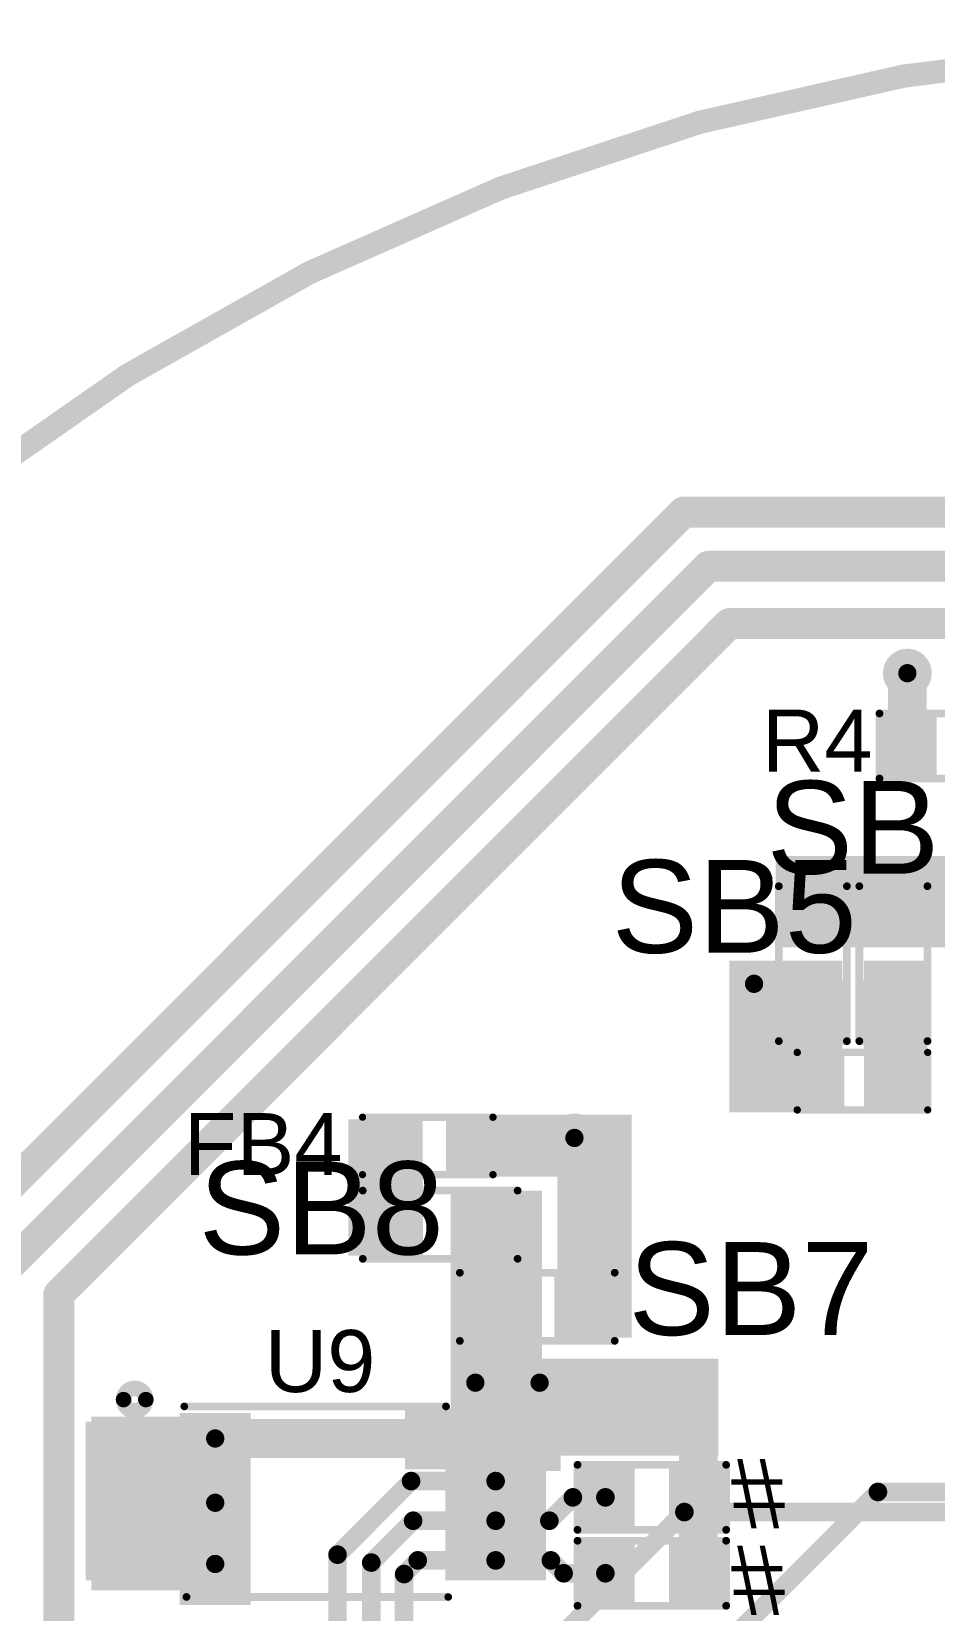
# Model space of a CAD drawing. Header units: millimetres. Extents: x -1.41 to 1.35, y -0.13 to 2.68.
# Drawn here: x -0.806 to -0.222, y 1.666 to 2.685 of the extents above; entities that cross this region are included whole.
import ezdxf

# ---------------------------------------------------------------- set-up
doc = ezdxf.new("R2010")
doc.units = ezdxf.units.MM
doc.header["$MEASUREMENT"] = 0
for name, color, linetype in [('BottomLayer', 5, 'Continuous'), ('BottomPaste', 16, 'Continuous'), ('BottomSolder', 6, 'Continuous'), ('Mechanical2', 216, 'Continuous'), ('TopLayer', 1, 'Continuous'), ('TopOverlay', 2, 'Continuous'), ('TopPaste', 8, 'Continuous'), ('TopSolder', 216, 'Continuous'), ('ViaHoleLayer', 16, 'Continuous')]:
    doc.layers.add(name, color=color, linetype=linetype)
doc.styles.add('Arial', font='', dxfattribs={"height": 0.2})
doc.styles.get('Arial').set_extended_font_data('Arial')

# ---------------------------------------------------------------- blocks, each defined once
blk = doc.blocks.new('S______B______18')
at = {"layer": 'TopLayer'}
for points in [[(-0.045, -0.0175), (-0.045, 0.0175), (-0.015, 0.0175), (-0.015, -0.0175)], [(0.015, -0.0175), (0.015, 0.0175), (0.045, 0.0175), (0.045, -0.0175)]]:
    blk.add_hatch(color=1, dxfattribs=at).paths.add_polyline_path(points)
at = {"layer": 'TopPaste'}
for points in [[(-0.045, -0.0175), (-0.045, 0.0175), (-0.015, 0.0175), (-0.015, -0.0175)], [(0.015, -0.0175), (0.015, 0.0175), (0.045, 0.0175), (0.045, -0.0175)]]:
    blk.add_hatch(color=8, dxfattribs=at).paths.add_polyline_path(points)
at = {"layer": 'TopSolder'}
for points in [[(-0.049, -0.0215), (-0.049, 0.0215), (-0.011, 0.0215), (-0.011, -0.0215)], [(0.011, -0.0215), (0.011, 0.0215), (0.049, 0.0215), (0.049, -0.0215)]]:
    blk.add_hatch(color=216, dxfattribs=at).paths.add_polyline_path(points)
at = {"layer": 'TopOverlay', "const_width": 0.005}
for points in [[(-0.05, -0.022), (-0.05, 0.022)], [(-0.05, 0.022), (0.05, 0.022)], [(0.05, -0.022), (0.05, 0.022)], [(-0.05, -0.022), (0.05, -0.022)]]:
    blk.add_lwpolyline(points, dxfattribs=at)
at = {"layer": 'TopOverlay', "const_width": 0.0025}
for points in [[(-0.05125, 0.022, 1), (-0.04875, 0.022, 1)], [(-0.05125, 0.022, 1), (-0.04875, 0.022, 1)], [(0.04875, 0.022, 1), (0.05125, 0.022, 1)], [(0.04875, 0.022, 1), (0.05125, 0.022, 1)], [(-0.05125, -0.022, 1), (-0.04875, -0.022, 1)], [(-0.05125, -0.022, 1), (-0.04875, -0.022, 1)], [(0.04875, -0.022, 1), (0.05125, -0.022, 1)], [(0.04875, -0.022, 1), (0.05125, -0.022, 1)]]:
    blk.add_lwpolyline(points, format="xyb", close=True, dxfattribs=at)
blk = doc.blocks.new('S______B______19')
at = {"layer": 'TopLayer'}
for points in [[(-0.045, -0.0175), (-0.045, 0.0175), (-0.015, 0.0175), (-0.015, -0.0175)], [(0.015, -0.0175), (0.015, 0.0175), (0.045, 0.0175), (0.045, -0.0175)]]:
    blk.add_hatch(color=1, dxfattribs=at).paths.add_polyline_path(points)
at = {"layer": 'TopPaste'}
for points in [[(-0.045, -0.0175), (-0.045, 0.0175), (-0.015, 0.0175), (-0.015, -0.0175)], [(0.015, -0.0175), (0.015, 0.0175), (0.045, 0.0175), (0.045, -0.0175)]]:
    blk.add_hatch(color=8, dxfattribs=at).paths.add_polyline_path(points)
at = {"layer": 'TopSolder'}
for points in [[(-0.049, -0.0215), (-0.049, 0.0215), (-0.011, 0.0215), (-0.011, -0.0215)], [(0.011, -0.0215), (0.011, 0.0215), (0.049, 0.0215), (0.049, -0.0215)]]:
    blk.add_hatch(color=216, dxfattribs=at).paths.add_polyline_path(points)
at = {"layer": 'TopOverlay', "const_width": 0.005}
for points in [[(-0.05, 0.022), (-0.05, -0.022)], [(0.05, 0.022), (-0.05, 0.022)], [(0.05, 0.022), (0.05, -0.022)], [(0.05, -0.022), (-0.05, -0.022)]]:
    blk.add_lwpolyline(points, dxfattribs=at)
at = {"layer": 'TopOverlay', "const_width": 0.0025}
for points in [[(-0.05125, 0.022, 1), (-0.04875, 0.022, 1)], [(-0.05125, 0.022, 1), (-0.04875, 0.022, 1)], [(0.04875, 0.022, 1), (0.05125, 0.022, 1)], [(0.04875, 0.022, 1), (0.05125, 0.022, 1)], [(-0.05125, -0.022, 1), (-0.04875, -0.022, 1)], [(-0.05125, -0.022, 1), (-0.04875, -0.022, 1)], [(0.04875, -0.022, 1), (0.05125, -0.022, 1)], [(0.04875, -0.022, 1), (0.05125, -0.022, 1)]]:
    blk.add_lwpolyline(points, format="xyb", close=True, dxfattribs=at)
blk = doc.blocks.new('S______B______20')
at = {"layer": 'TopLayer'}
for points in [[(-0.045, -0.0175), (-0.045, 0.0175), (-0.015, 0.0175), (-0.015, -0.0175)], [(0.015, -0.0175), (0.015, 0.0175), (0.045, 0.0175), (0.045, -0.0175)]]:
    blk.add_hatch(color=1, dxfattribs=at).paths.add_polyline_path(points)
at = {"layer": 'TopPaste'}
for points in [[(-0.045, -0.0175), (-0.045, 0.0175), (-0.015, 0.0175), (-0.015, -0.0175)], [(0.015, -0.0175), (0.015, 0.0175), (0.045, 0.0175), (0.045, -0.0175)]]:
    blk.add_hatch(color=8, dxfattribs=at).paths.add_polyline_path(points)
at = {"layer": 'TopSolder'}
for points in [[(-0.049, -0.0215), (-0.049, 0.0215), (-0.011, 0.0215), (-0.011, -0.0215)], [(0.011, -0.0215), (0.011, 0.0215), (0.049, 0.0215), (0.049, -0.0215)]]:
    blk.add_hatch(color=216, dxfattribs=at).paths.add_polyline_path(points)
at = {"layer": 'TopOverlay', "const_width": 0.005}
for points in [[(-0.05, 0.022), (-0.05, -0.022)], [(-0.05, 0.022), (0.05, 0.022)], [(0.05, 0.022), (0.05, -0.022)], [(-0.05, -0.022), (0.05, -0.022)]]:
    blk.add_lwpolyline(points, dxfattribs=at)
at = {"layer": 'TopOverlay', "const_width": 0.0025}
for points in [[(-0.05125, 0.022, 1), (-0.04875, 0.022, 1)], [(-0.05125, 0.022, 1), (-0.04875, 0.022, 1)], [(0.04875, 0.022, 1), (0.05125, 0.022, 1)], [(0.04875, 0.022, 1), (0.05125, 0.022, 1)], [(-0.05125, -0.022, 1), (-0.04875, -0.022, 1)], [(-0.05125, -0.022, 1), (-0.04875, -0.022, 1)], [(0.04875, -0.022, 1), (0.05125, -0.022, 1)], [(0.04875, -0.022, 1), (0.05125, -0.022, 1)]]:
    blk.add_lwpolyline(points, format="xyb", close=True, dxfattribs=at)
blk = doc.blocks.new('S______B______21')
at = {"layer": 'TopLayer'}
for points in [[(-0.045, -0.0175), (-0.045, 0.0175), (-0.015, 0.0175), (-0.015, -0.0175)], [(0.015, -0.0175), (0.015, 0.0175), (0.045, 0.0175), (0.045, -0.0175)]]:
    blk.add_hatch(color=1, dxfattribs=at).paths.add_polyline_path(points)
at = {"layer": 'TopPaste'}
for points in [[(-0.045, -0.0175), (-0.045, 0.0175), (-0.015, 0.0175), (-0.015, -0.0175)], [(0.015, -0.0175), (0.015, 0.0175), (0.045, 0.0175), (0.045, -0.0175)]]:
    blk.add_hatch(color=8, dxfattribs=at).paths.add_polyline_path(points)
at = {"layer": 'TopSolder'}
for points in [[(-0.049, -0.0215), (-0.049, 0.0215), (-0.011, 0.0215), (-0.011, -0.0215)], [(0.011, -0.0215), (0.011, 0.0215), (0.049, 0.0215), (0.049, -0.0215)]]:
    blk.add_hatch(color=216, dxfattribs=at).paths.add_polyline_path(points)
at = {"layer": 'TopOverlay', "const_width": 0.005}
for points in [[(-0.05, 0.022), (0.05, 0.022)], [(-0.05, 0.022), (-0.05, -0.022)], [(0.05, 0.022), (0.05, -0.022)], [(-0.05, -0.022), (0.05, -0.022)]]:
    blk.add_lwpolyline(points, dxfattribs=at)
at = {"layer": 'TopOverlay', "const_width": 0.0025}
for points in [[(-0.05125, 0.022, 1), (-0.04875, 0.022, 1)], [(-0.05125, 0.022, 1), (-0.04875, 0.022, 1)], [(0.04875, 0.022, 1), (0.05125, 0.022, 1)], [(0.04875, 0.022, 1), (0.05125, 0.022, 1)], [(-0.05125, -0.022, 1), (-0.04875, -0.022, 1)], [(-0.05125, -0.022, 1), (-0.04875, -0.022, 1)], [(0.04875, -0.022, 1), (0.05125, -0.022, 1)], [(0.04875, -0.022, 1), (0.05125, -0.022, 1)]]:
    blk.add_lwpolyline(points, format="xyb", close=True, dxfattribs=at)
blk = doc.blocks.new('MPZ1608S121ATDH5_60')
at = {"layer": 'TopLayer'}
for points in [[(-0.0394, 0.0157), (-0.0157, 0.0157), (-0.0157, -0.0157), (-0.0394, -0.0157)], [(0.0157, 0.0157), (0.0394, 0.0157), (0.0394, -0.0157), (0.0157, -0.0157)]]:
    blk.add_hatch(color=1, dxfattribs=at).paths.add_polyline_path(points)
at = {"layer": 'TopPaste'}
for points in [[(-0.0394, 0.0157), (-0.0157, 0.0157), (-0.0157, -0.0157), (-0.0394, -0.0157)], [(0.0157, 0.0157), (0.0394, 0.0157), (0.0394, -0.0157), (0.0157, -0.0157)]]:
    blk.add_hatch(color=8, dxfattribs=at).paths.add_polyline_path(points)
at = {"layer": 'TopSolder'}
for points in [[(-0.0434, 0.0197), (-0.0117, 0.0197), (-0.0117, -0.0197), (-0.0434, -0.0197)], [(0.0117, 0.0197), (0.0434, 0.0197), (0.0434, -0.0197), (0.0117, -0.0197)]]:
    blk.add_hatch(color=216, dxfattribs=at).paths.add_polyline_path(points)
at = {"layer": 'TopOverlay', "const_width": 0.00472}
for points in [[(0.0423, 0.0187), (-0.042, 0.0187)], [(-0.042, 0.0187), (-0.042, -0.0184)], [(0.0423, 0.0187), (0.0423, -0.0184)], [(0.0423, -0.0184), (-0.042, -0.0184)]]:
    blk.add_lwpolyline(points, dxfattribs=at)
at = {"layer": 'TopOverlay', "const_width": 0.00236}
for points in [[(-0.0432, 0.0187, 1), (-0.0408, 0.0187, 1)], [(-0.0432, 0.0187, 1), (-0.0408, 0.0187, 1)], [(0.0411, 0.0187, 1), (0.0434, 0.0187, 1)], [(0.0411, 0.0187, 1), (0.0434, 0.0187, 1)], [(-0.0432, -0.0184, 1), (-0.0408, -0.0184, 1)], [(-0.0432, -0.0184, 1), (-0.0408, -0.0184, 1)], [(0.0411, -0.0184, 1), (0.0434, -0.0184, 1)], [(0.0411, -0.0184, 1), (0.0434, -0.0184, 1)]]:
    blk.add_lwpolyline(points, format="xyb", close=True, dxfattribs=at)
blk = doc.blocks.new('MPZ1608S121ATDH5_61')
at = {"layer": 'TopLayer'}
for points in [[(-0.0394, 0.0157), (-0.0157, 0.0157), (-0.0157, -0.0157), (-0.0394, -0.0157)], [(0.0157, 0.0157), (0.0394, 0.0157), (0.0394, -0.0157), (0.0157, -0.0157)]]:
    blk.add_hatch(color=1, dxfattribs=at).paths.add_polyline_path(points)
at = {"layer": 'TopPaste'}
for points in [[(-0.0394, 0.0157), (-0.0157, 0.0157), (-0.0157, -0.0157), (-0.0394, -0.0157)], [(0.0157, 0.0157), (0.0394, 0.0157), (0.0394, -0.0157), (0.0157, -0.0157)]]:
    blk.add_hatch(color=8, dxfattribs=at).paths.add_polyline_path(points)
at = {"layer": 'TopSolder'}
for points in [[(-0.0434, 0.0197), (-0.0117, 0.0197), (-0.0117, -0.0197), (-0.0434, -0.0197)], [(0.0117, 0.0197), (0.0434, 0.0197), (0.0434, -0.0197), (0.0117, -0.0197)]]:
    blk.add_hatch(color=216, dxfattribs=at).paths.add_polyline_path(points)
at = {"layer": 'TopOverlay', "const_width": 0.00472}
for points in [[(-0.042, 0.0187), (0.0423, 0.0187)], [(-0.042, -0.0184), (-0.042, 0.0187)], [(0.0423, -0.0184), (0.0423, 0.0187)], [(-0.042, -0.0184), (0.0423, -0.0184)]]:
    blk.add_lwpolyline(points, dxfattribs=at)
at = {"layer": 'TopOverlay', "const_width": 0.00236}
for points in [[(-0.0432, 0.0187, 1), (-0.0408, 0.0187, 1)], [(-0.0432, 0.0187, 1), (-0.0408, 0.0187, 1)], [(0.0411, 0.0187, 1), (0.0434, 0.0187, 1)], [(0.0411, 0.0187, 1), (0.0434, 0.0187, 1)], [(-0.0432, -0.0184, 1), (-0.0408, -0.0184, 1)], [(-0.0432, -0.0184, 1), (-0.0408, -0.0184, 1)], [(0.0411, -0.0184, 1), (0.0434, -0.0184, 1)], [(0.0411, -0.0184, 1), (0.0434, -0.0184, 1)]]:
    blk.add_lwpolyline(points, format="xyb", close=True, dxfattribs=at)
blk = doc.blocks.new('8_TSSOP_79')
at = {"layer": 'TopLayer'}
for points in [[(-0.1447, 0.0472), (-0.0876, 0.0472), (-0.0876, 0.0295), (-0.1447, 0.0295)], [(0.0876, 0.0472), (0.1447, 0.0472), (0.1447, 0.0295), (0.0876, 0.0295)], [(-0.1447, 0.0217), (-0.0876, 0.0217), (-0.0876, 0.0039), (-0.1447, 0.0039)], [(0.0876, 0.0217), (0.1447, 0.0217), (0.1447, 0.0039), (0.0876, 0.0039)], [(-0.1447, -0.0039), (-0.0876, -0.0039), (-0.0876, -0.0217), (-0.1447, -0.0217)], [(0.0876, -0.0039), (0.1447, -0.0039), (0.1447, -0.0217), (0.0876, -0.0217)], [(-0.1447, -0.0295), (-0.0876, -0.0295), (-0.0876, -0.0472), (-0.1447, -0.0472)], [(0.0876, -0.0295), (0.1447, -0.0295), (0.1447, -0.0472), (0.0876, -0.0472)]]:
    blk.add_hatch(color=1, dxfattribs=at).paths.add_polyline_path(points)
at = {"layer": 'TopPaste'}
for points in [[(-0.1447, 0.0472), (-0.0876, 0.0472), (-0.0876, 0.0295), (-0.1447, 0.0295)], [(0.0876, 0.0472), (0.1447, 0.0472), (0.1447, 0.0295), (0.0876, 0.0295)], [(-0.1447, 0.0217), (-0.0876, 0.0217), (-0.0876, 0.0039), (-0.1447, 0.0039)], [(0.0876, 0.0217), (0.1447, 0.0217), (0.1447, 0.0039), (0.0876, 0.0039)], [(-0.1447, -0.0039), (-0.0876, -0.0039), (-0.0876, -0.0217), (-0.1447, -0.0217)], [(0.0876, -0.0039), (0.1447, -0.0039), (0.1447, -0.0217), (0.0876, -0.0217)], [(-0.1447, -0.0295), (-0.0876, -0.0295), (-0.0876, -0.0472), (-0.1447, -0.0472)], [(0.0876, -0.0295), (0.1447, -0.0295), (0.1447, -0.0472), (0.0876, -0.0472)]]:
    blk.add_hatch(color=8, dxfattribs=at).paths.add_polyline_path(points)
at = {"layer": 'TopSolder'}
for points in [[(-0.1487, 0.0512), (-0.0836, 0.0512), (-0.0836, 0.0255), (-0.1487, 0.0255)], [(0.0836, 0.0512), (0.1487, 0.0512), (0.1487, 0.0255), (0.0836, 0.0255)], [(-0.1487, 0.0257), (-0.0836, 0.0257), (-0.0836, -0.0001), (-0.1487, -0.0001)], [(0.0836, 0.0257), (0.1487, 0.0257), (0.1487, -0.0001), (0.0836, -0.0001)], [(-0.1487, 0.0001), (-0.0836, 0.0001), (-0.0836, -0.0257), (-0.1487, -0.0257)], [(0.0836, 0.0001), (0.1487, 0.0001), (0.1487, -0.0257), (0.0836, -0.0257)], [(-0.1487, -0.0255), (-0.0836, -0.0255), (-0.0836, -0.0512), (-0.1487, -0.0512)], [(0.0836, -0.0255), (0.1487, -0.0255), (0.1487, -0.0512), (0.0836, -0.0512)]]:
    blk.add_hatch(color=216, dxfattribs=at).paths.add_polyline_path(points)
at = {"layer": 'TopOverlay'}
for points, const_width in [([(-0.1098, 0.0654, 1), (-0.1242, 0.0654, 1)], 0.01), ([(-0.1267, 0.0654, 1), (-0.1217, 0.0654, 1)], 0.005), ([(-0.1123, 0.0654, 1), (-0.1073, 0.0654, 1)], 0.005), ([(-0.0862, 0.061, 1), (-0.0838, 0.061, 1)], 0.0025), ([(0.0828, 0.061, 1), (0.0853, 0.061, 1)], 0.0025), ([(-0.0848, -0.062, 1), (-0.0823, -0.062, 1)], 0.0025), ([(0.0843, -0.062, 1), (0.0867, -0.062, 1)], 0.0025)]:
    blk.add_lwpolyline(points, format="xyb", close=True, dxfattribs=dict(at, const_width=const_width))
at = {"layer": 'TopOverlay', "const_width": 0.005}
for points in [[(-0.085, 0.061), (0.084, 0.061)], [(-0.0835, -0.062), (0.0855, -0.062)]]:
    blk.add_lwpolyline(points, dxfattribs=at)
blk = doc.blocks.new('R__0603_81')
at = {"layer": 'TopLayer'}
for points in [[(-0.015, 0.0175), (-0.015, -0.0175), (-0.045, -0.0175), (-0.045, 0.0175)], [(0.045, 0.0175), (0.045, -0.0175), (0.015, -0.0175), (0.015, 0.0175)]]:
    blk.add_hatch(color=1, dxfattribs=at).paths.add_polyline_path(points)
at = {"layer": 'TopPaste'}
for points in [[(-0.015, 0.0175), (-0.015, -0.0175), (-0.045, -0.0175), (-0.045, 0.0175)], [(0.045, 0.0175), (0.045, -0.0175), (0.015, -0.0175), (0.015, 0.0175)]]:
    blk.add_hatch(color=8, dxfattribs=at).paths.add_polyline_path(points)
at = {"layer": 'TopSolder'}
for points in [[(-0.011, 0.0215), (-0.011, -0.0215), (-0.049, -0.0215), (-0.049, 0.0215)], [(0.049, 0.0215), (0.049, -0.0215), (0.011, -0.0215), (0.011, 0.0215)]]:
    blk.add_hatch(color=216, dxfattribs=at).paths.add_polyline_path(points)
at = {"layer": 'TopOverlay', "const_width": 0.005}
for points in [[(-0.048, 0.021), (0.048, 0.021)], [(-0.048, -0.021), (-0.048, 0.021)], [(0.048, -0.021), (0.048, 0.021)], [(-0.048, -0.021), (0.048, -0.021)]]:
    blk.add_lwpolyline(points, dxfattribs=at)
at = {"layer": 'TopOverlay', "const_width": 0.0025}
for points in [[(-0.04925, 0.021, 1), (-0.04675, 0.021, 1)], [(-0.04925, 0.021, 1), (-0.04675, 0.021, 1)], [(0.04675, 0.021, 1), (0.04925, 0.021, 1)], [(0.04675, 0.021, 1), (0.04925, 0.021, 1)], [(-0.04925, -0.021, 1), (-0.04675, -0.021, 1)], [(-0.04925, -0.021, 1), (-0.04675, -0.021, 1)], [(0.04675, -0.021, 1), (0.04925, -0.021, 1)], [(0.04675, -0.021, 1), (0.04925, -0.021, 1)]]:
    blk.add_lwpolyline(points, format="xyb", close=True, dxfattribs=at)
blk = doc.blocks.new('R__0603_83')
at = {"layer": 'TopLayer'}
for points in [[(-0.015, 0.0175), (-0.015, -0.0175), (-0.045, -0.0175), (-0.045, 0.0175)], [(0.045, 0.0175), (0.045, -0.0175), (0.015, -0.0175), (0.015, 0.0175)]]:
    blk.add_hatch(color=1, dxfattribs=at).paths.add_polyline_path(points)
at = {"layer": 'TopPaste'}
for points in [[(-0.015, 0.0175), (-0.015, -0.0175), (-0.045, -0.0175), (-0.045, 0.0175)], [(0.045, 0.0175), (0.045, -0.0175), (0.015, -0.0175), (0.015, 0.0175)]]:
    blk.add_hatch(color=8, dxfattribs=at).paths.add_polyline_path(points)
at = {"layer": 'TopSolder'}
for points in [[(-0.011, 0.0215), (-0.011, -0.0215), (-0.049, -0.0215), (-0.049, 0.0215)], [(0.049, 0.0215), (0.049, -0.0215), (0.011, -0.0215), (0.011, 0.0215)]]:
    blk.add_hatch(color=216, dxfattribs=at).paths.add_polyline_path(points)
at = {"layer": 'TopOverlay', "const_width": 0.005}
for points in [[(0.048, 0.021), (-0.048, 0.021)], [(-0.048, 0.021), (-0.048, -0.021)], [(0.048, 0.021), (0.048, -0.021)], [(0.048, -0.021), (-0.048, -0.021)]]:
    blk.add_lwpolyline(points, dxfattribs=at)
at = {"layer": 'TopOverlay', "const_width": 0.0025}
for points in [[(-0.04925, 0.021, 1), (-0.04675, 0.021, 1)], [(-0.04925, 0.021, 1), (-0.04675, 0.021, 1)], [(0.04675, 0.021, 1), (0.04925, 0.021, 1)], [(0.04675, 0.021, 1), (0.04925, 0.021, 1)], [(-0.04925, -0.021, 1), (-0.04675, -0.021, 1)], [(-0.04925, -0.021, 1), (-0.04675, -0.021, 1)], [(0.04675, -0.021, 1), (0.04925, -0.021, 1)], [(0.04675, -0.021, 1), (0.04925, -0.021, 1)]]:
    blk.add_lwpolyline(points, format="xyb", close=True, dxfattribs=at)
blk = doc.blocks.new('R__0603_85')
at = {"layer": 'TopLayer'}
for points in [[(-0.015, 0.0175), (-0.015, -0.0175), (-0.045, -0.0175), (-0.045, 0.0175)], [(0.045, 0.0175), (0.045, -0.0175), (0.015, -0.0175), (0.015, 0.0175)]]:
    blk.add_hatch(color=1, dxfattribs=at).paths.add_polyline_path(points)
at = {"layer": 'TopPaste'}
for points in [[(-0.015, 0.0175), (-0.015, -0.0175), (-0.045, -0.0175), (-0.045, 0.0175)], [(0.045, 0.0175), (0.045, -0.0175), (0.015, -0.0175), (0.015, 0.0175)]]:
    blk.add_hatch(color=8, dxfattribs=at).paths.add_polyline_path(points)
at = {"layer": 'TopSolder'}
for points in [[(-0.011, 0.0215), (-0.011, -0.0215), (-0.049, -0.0215), (-0.049, 0.0215)], [(0.049, 0.0215), (0.049, -0.0215), (0.011, -0.0215), (0.011, 0.0215)]]:
    blk.add_hatch(color=216, dxfattribs=at).paths.add_polyline_path(points)
at = {"layer": 'TopOverlay', "const_width": 0.005}
for points in [[(-0.048, 0.021), (0.048, 0.021)], [(-0.048, -0.021), (-0.048, 0.021)], [(0.048, -0.021), (0.048, 0.021)], [(-0.048, -0.021), (0.048, -0.021)]]:
    blk.add_lwpolyline(points, dxfattribs=at)
at = {"layer": 'TopOverlay', "const_width": 0.0025}
for points in [[(-0.04925, 0.021, 1), (-0.04675, 0.021, 1)], [(-0.04925, 0.021, 1), (-0.04675, 0.021, 1)], [(0.04675, 0.021, 1), (0.04925, 0.021, 1)], [(0.04675, 0.021, 1), (0.04925, 0.021, 1)], [(-0.04925, -0.021, 1), (-0.04675, -0.021, 1)], [(-0.04925, -0.021, 1), (-0.04675, -0.021, 1)], [(0.04675, -0.021, 1), (0.04925, -0.021, 1)], [(0.04675, -0.021, 1), (0.04925, -0.021, 1)]]:
    blk.add_lwpolyline(points, format="xyb", close=True, dxfattribs=at)
blk = doc.blocks.new('C__0603_B_89')
at = {"layer": 'BottomLayer'}
for points in [[(-0.045, -0.0175), (-0.045, 0.0175), (-0.015, 0.0175), (-0.015, -0.0175)], [(0.015, -0.0175), (0.015, 0.0175), (0.045, 0.0175), (0.045, -0.0175)]]:
    blk.add_hatch(color=5, dxfattribs=at).paths.add_polyline_path(points)
at = {"layer": 'BottomPaste'}
for points in [[(-0.045, -0.0175), (-0.045, 0.0175), (-0.015, 0.0175), (-0.015, -0.0175)], [(0.015, -0.0175), (0.015, 0.0175), (0.045, 0.0175), (0.045, -0.0175)]]:
    blk.add_hatch(color=16, dxfattribs=at).paths.add_polyline_path(points)
at = {"layer": 'BottomSolder'}
for points in [[(-0.0474, -0.0199), (-0.0474, 0.0199), (-0.0126, 0.0199), (-0.0126, -0.0199)], [(0.0126, -0.0199), (0.0126, 0.0199), (0.0474, 0.0199), (0.0474, -0.0199)]]:
    blk.add_hatch(color=6, dxfattribs=at).paths.add_polyline_path(points)

msp = doc.modelspace()

# ---------------------------------------------------------------- hatches: boundary and pattern name
at = {"layer": 'BottomLayer'}
h = msp.add_hatch(color=5, dxfattribs=at)
edge = h.paths.add_edge_path()
edge.add_arc((-0.24, 2.2705), 0.0118, 0, 360)
h = msp.add_hatch(color=5, dxfattribs=at)
edge = h.paths.add_edge_path()
edge.add_arc((-0.339, 2.07), 0.0118, 0, 360)
h = msp.add_hatch(color=5, dxfattribs=at)
edge = h.paths.add_edge_path()
edge.add_arc((-0.455, 1.9705), 0.0118, 0, 360)
h = msp.add_hatch(color=5, dxfattribs=at)
edge = h.paths.add_edge_path()
edge.add_arc((-0.519, 1.8125), 0.0118, 0, 360)
for points in [[(-0.504, 1.7555), (-0.464, 1.7555), (-0.464, 1.825), (-0.504, 1.825)], [(-0.71, 1.669), (-0.664, 1.669), (-0.664, 1.793), (-0.71, 1.793)]]:
    msp.add_hatch(color=5, dxfattribs=at).paths.add_polyline_path(points)
h = msp.add_hatch(color=5, dxfattribs=at)
edge = h.paths.add_edge_path()
edge.add_arc((-0.4775, 1.8125), 0.0118, 0, 360)
h = msp.add_hatch(color=5, dxfattribs=at)
edge = h.paths.add_edge_path()
edge.add_arc((-0.687, 1.7765), 0.0118, 0, 360)
h = msp.add_hatch(color=5, dxfattribs=at)
edge = h.paths.add_edge_path()
edge.add_arc((-0.687, 1.735), 0.0118, 0, 360)
h = msp.add_hatch(color=5, dxfattribs=at)
edge = h.paths.add_edge_path()
edge.add_arc((-0.687, 1.6955), 0.0118, 0, 360)
at = {"layer": 'BottomSolder'}
h = msp.add_hatch(color=6, dxfattribs=at)
edge = h.paths.add_edge_path()
edge.add_arc((-0.24, 2.2705), 0.0158, 0, 360)
h = msp.add_hatch(color=6, dxfattribs=at)
edge = h.paths.add_edge_path()
edge.add_arc((-0.455, 1.9705), 0.0158, 0, 360)
h = msp.add_hatch(color=6, dxfattribs=at)
edge = h.paths.add_edge_path()
edge.add_arc((-0.687, 1.7765), 0.0158, 0, 360)
h = msp.add_hatch(color=6, dxfattribs=at)
edge = h.paths.add_edge_path()
edge.add_arc((-0.687, 1.735), 0.0158, 0, 360)
h = msp.add_hatch(color=6, dxfattribs=at)
edge = h.paths.add_edge_path()
edge.add_arc((-0.687, 1.6955), 0.0158, 0, 360)
at = {"layer": 'TopLayer'}
h = msp.add_hatch(color=1, dxfattribs=at)
edge = h.paths.add_edge_path()
edge.add_arc((-0.24, 2.2705), 0.0118, 0, 360)
for points in [[(-0.325, 2.0935), (-0.078, 2.0935), (-0.078, 2.1525), (-0.325, 2.1525)], [(-0.355, 1.987), (-0.282, 1.987), (-0.282, 2.085), (-0.355, 2.085)], [(-0.268, 1.989), (-0.227, 1.989), (-0.227, 2.085), (-0.268, 2.085)], [(-0.601, 1.8945), (-0.553, 1.8945), (-0.553, 1.9825), (-0.601, 1.9825)], [(-0.536, 1.9455), (-0.418, 1.9455), (-0.418, 1.9855), (-0.536, 1.9855)], [(-0.466, 1.8415), (-0.418, 1.8415), (-0.418, 1.9855), (-0.466, 1.9855)], [(-0.535, 1.7655), (-0.476, 1.7655), (-0.476, 1.9365), (-0.535, 1.9365)], [(-0.487, 1.7655), (-0.362, 1.7655), (-0.362, 1.828), (-0.487, 1.828)], [(-0.767, 1.6785), (-0.665, 1.6785), (-0.665, 1.7905), (-0.767, 1.7905)]]:
    msp.add_hatch(color=1, dxfattribs=at).paths.add_polyline_path(points)
h = msp.add_hatch(color=1, dxfattribs=at)
edge = h.paths.add_edge_path()
edge.add_arc((-0.339, 2.07), 0.0118, 0, 360)
h = msp.add_hatch(color=1, dxfattribs=at)
edge = h.paths.add_edge_path()
edge.add_arc((-0.455, 1.9705), 0.0118, 0, 360)
h = msp.add_hatch(color=1, dxfattribs=at)
edge = h.paths.add_edge_path()
edge.add_arc((-0.519, 1.8125), 0.0118, 0, 360)
h = msp.add_hatch(color=1, dxfattribs=at)
edge = h.paths.add_edge_path()
edge.add_arc((-0.4775, 1.8125), 0.0118, 0, 360)
h = msp.add_hatch(color=1, dxfattribs=at)
edge = h.paths.add_edge_path()
edge.add_arc((-0.687, 1.7765), 0.0118, 0, 360)
h = msp.add_hatch(color=1, dxfattribs=at)
edge = h.paths.add_edge_path()
edge.add_arc((-0.687, 1.735), 0.0118, 0, 360)
h = msp.add_hatch(color=1, dxfattribs=at)
edge = h.paths.add_edge_path()
edge.add_arc((-0.687, 1.6955), 0.0118, 0, 360)
at = {"layer": 'TopSolder'}
h = msp.add_hatch(color=216, dxfattribs=at)
edge = h.paths.add_edge_path()
edge.add_arc((-0.24, 2.2705), 0.0158, 0, 360)
h = msp.add_hatch(color=216, dxfattribs=at)
edge = h.paths.add_edge_path()
edge.add_arc((-0.455, 1.9705), 0.0158, 0, 360)
h = msp.add_hatch(color=216, dxfattribs=at)
edge = h.paths.add_edge_path()
edge.add_arc((-0.687, 1.7765), 0.0158, 0, 360)
h = msp.add_hatch(color=216, dxfattribs=at)
edge = h.paths.add_edge_path()
edge.add_arc((-0.687, 1.735), 0.0158, 0, 360)
h = msp.add_hatch(color=216, dxfattribs=at)
edge = h.paths.add_edge_path()
edge.add_arc((-0.687, 1.6955), 0.0158, 0, 360)
at = {"layer": 'ViaHoleLayer'}
h = msp.add_hatch(color=16, dxfattribs=at)
edge = h.paths.add_edge_path()
edge.add_arc((-0.24, 2.2705), 0.00591, 0, 360)
h = msp.add_hatch(color=16, dxfattribs=at)
edge = h.paths.add_edge_path()
edge.add_arc((-0.339, 2.07), 0.00591, 0, 360)
h = msp.add_hatch(color=16, dxfattribs=at)
edge = h.paths.add_edge_path()
edge.add_arc((-0.455, 1.9705), 0.00591, 0, 360)
h = msp.add_hatch(color=16, dxfattribs=at)
edge = h.paths.add_edge_path()
edge.add_arc((-0.519, 1.8125), 0.00591, 0, 360)
h = msp.add_hatch(color=16, dxfattribs=at)
edge = h.paths.add_edge_path()
edge.add_arc((-0.4775, 1.8125), 0.00591, 0, 360)
h = msp.add_hatch(color=16, dxfattribs=at)
edge = h.paths.add_edge_path()
edge.add_arc((-0.687, 1.7765), 0.00591, 0, 360)
h = msp.add_hatch(color=16, dxfattribs=at)
edge = h.paths.add_edge_path()
edge.add_arc((-0.687, 1.735), 0.00591, 0, 360)
h = msp.add_hatch(color=16, dxfattribs=at)
edge = h.paths.add_edge_path()
edge.add_arc((-0.687, 1.6955), 0.00591, 0, 360)

# ---------------------------------------------------------------- linework, layer by layer
at = {"layer": 'BottomLayer'}
for points, const_width in [([(-0.519, 1.8125), (-0.4775, 1.8125)], 0.025), ([(-0.487, 1.8055), (-0.485, 1.8075)], 0.025), ([(-0.487, 1.7765), (-0.487, 1.8055)], 0.025), ([(-0.485, 1.8075), (-0.4775, 1.8075)], 0.025), ([(-0.4805, 1.8105), (-0.4775, 1.8075)], 0.025), ([(-0.687, 1.7765), (-0.547, 1.7765)], 0.025), ([(-0.487, 1.7725), (-0.487, 1.7765)], 0.025), ([(-0.7325, 1.3805), (-0.384, 1.729)], 0.012), ([(-0.384, 1.729), (-0.0385, 1.729)], 0.012)]:
    msp.add_lwpolyline(points, dxfattribs=dict(at, const_width=const_width))
for points, const_width in [([(-0.5252, 1.8125, 1), (-0.5128, 1.8125, 1)], 0.0125), ([(-0.4838, 1.8125, 1), (-0.4713, 1.8125, 1)], 0.0125), ([(-0.4933, 1.8055, 1), (-0.4808, 1.8055, 1)], 0.0125), ([(-0.4933, 1.8055, 1), (-0.4808, 1.8055, 1)], 0.0125), ([(-0.4913, 1.8075, 1), (-0.4788, 1.8075, 1)], 0.0125), ([(-0.4913, 1.8075, 1), (-0.4788, 1.8075, 1)], 0.0125), ([(-0.4868, 1.8105, 1), (-0.4743, 1.8105, 1)], 0.0125), ([(-0.4838, 1.8075, 1), (-0.4713, 1.8075, 1)], 0.0125), ([(-0.4838, 1.8075, 1), (-0.4713, 1.8075, 1)], 0.0125), ([(-0.6933, 1.7765, 1), (-0.6807, 1.7765, 1)], 0.0125), ([(-0.5533, 1.7765, 1), (-0.5407, 1.7765, 1)], 0.0125), ([(-0.4933, 1.7765, 1), (-0.4808, 1.7765, 1)], 0.0125), ([(-0.4933, 1.7765, 1), (-0.4808, 1.7765, 1)], 0.0125), ([(-0.4933, 1.7725, 1), (-0.4808, 1.7725, 1)], 0.0125), ([(-0.387, 1.729, 1), (-0.381, 1.729, 1)], 0.006), ([(-0.387, 1.729, 1), (-0.381, 1.729, 1)], 0.006)]:
    msp.add_lwpolyline(points, format="xyb", close=True, dxfattribs=dict(at, const_width=const_width))
at = {"layer": 'Mechanical2', "const_width": 0.015}
msp.add_lwpolyline([(1.3406, 0.8843, -6.818913), (1.3369, 1.6869)], format="xyb", dxfattribs=at)
at = {"layer": 'TopLayer'}
for points, const_width in [([(-0.862, 1.897), (-0.3845, 2.3745)], 0.02), ([(-0.3845, 2.3745), (-0.0976, 2.3745)], 0.02), ([(-0.826, 1.882), (-0.3685, 2.3395)], 0.02), ([(-0.3685, 2.3395), (-0.108, 2.3395)], 0.02), ([(-0.788, 1.8695), (-0.355, 2.3025)], 0.02), ([(-0.355, 2.3025), (-0.077, 2.3025)], 0.02), ([(-0.24, 2.2235), (-0.24, 2.2705)], 0.025), ([(-0.788, 0.5085), (-0.788, 1.8695)], 0.02), ([(-0.375, 1.7385), (-0.375, 1.7825)], 0.025), ([(-0.686, 1.6965), (-0.686, 1.7745)], 0.025), ([(-0.687, 1.735), (-0.687, 1.7425)], 0.025), ([(-0.608, 1.7015), (-0.5605, 1.749)], 0.012), ([(-0.5605, 1.749), (-0.5059, 1.749)], 0.012), ([(-0.687, 1.6955), (-0.687, 1.735)], 0.025), ([(-0.475, 1.526), (-0.259, 1.742)], 0.012), ([(-0.4712, 1.7234), (-0.456, 1.7385)], 0.012), ([(-0.456, 1.7385), (-0.435, 1.7385)], 0.012), ([(-0.375, 1.6895), (-0.375, 1.7385)], 0.025), ([(-0.259, 1.742), (0.2054, 1.742)], 0.012), ([(-0.5862, 1.6964), (-0.5592, 1.7234)], 0.012), ([(-0.5592, 1.7234), (-0.5059, 1.7234)], 0.012), ([(-0.5059, 1.7234), (-0.4712, 1.7234)], 0.012), ([(-0.687, 1.6955), (-0.686, 1.6965)], 0.025), ([(-0.608, 1.5167), (-0.608, 1.7015)], 0.012), ([(-0.5862, 1.5292), (-0.5862, 1.6964)], 0.012), ([(-0.565, 1.689), (-0.5562, 1.6978)], 0.012), ([(-0.5562, 1.6978), (-0.5059, 1.6978)], 0.012), ([(-0.5059, 1.6978), (-0.4702, 1.6978)], 0.012), ([(-0.4702, 1.6978), (-0.462, 1.6895)], 0.012), ([(-0.376, 1.686), (-0.376, 1.6895)], 0.025), ([(-0.565, 1.5365), (-0.565, 1.689)], 0.012), ([(-0.462, 1.6895), (-0.435, 1.6895)], 0.012), ([(-0.3775, 1.6845), (-0.376, 1.686)], 0.025)]:
    msp.add_lwpolyline(points, dxfattribs=dict(at, const_width=const_width))
for points, const_width in [([(-0.3895, 2.3745, 1), (-0.3795, 2.3745, 1)], 0.01), ([(-0.3895, 2.3745, 1), (-0.3795, 2.3745, 1)], 0.01), ([(-0.3735, 2.3395, 1), (-0.3635, 2.3395, 1)], 0.01), ([(-0.3735, 2.3395, 1), (-0.3635, 2.3395, 1)], 0.01), ([(-0.36, 2.3025, 1), (-0.35, 2.3025, 1)], 0.01), ([(-0.36, 2.3025, 1), (-0.35, 2.3025, 1)], 0.01), ([(-0.2462, 2.2705, 1), (-0.2338, 2.2705, 1)], 0.0125), ([(-0.2462, 2.2235, 1), (-0.2338, 2.2235, 1)], 0.0125), ([(-0.793, 1.8695, 1), (-0.783, 1.8695, 1)], 0.01), ([(-0.793, 1.8695, 1), (-0.783, 1.8695, 1)], 0.01), ([(-0.3812, 1.7825, 1), (-0.3688, 1.7825, 1)], 0.0125), ([(-0.6923, 1.7745, 1), (-0.6797, 1.7745, 1)], 0.0125), ([(-0.6933, 1.7425, 1), (-0.6807, 1.7425, 1)], 0.0125), ([(-0.5635, 1.749, 1), (-0.5575, 1.749, 1)], 0.006), ([(-0.5635, 1.749, 1), (-0.5575, 1.749, 1)], 0.006), ([(-0.5089, 1.749, 1), (-0.5029, 1.749, 1)], 0.006), ([(-0.6933, 1.735, 1), (-0.6807, 1.735, 1)], 0.0125), ([(-0.6933, 1.735, 1), (-0.6807, 1.735, 1)], 0.0125), ([(-0.459, 1.7385, 1), (-0.453, 1.7385, 1)], 0.006), ([(-0.459, 1.7385, 1), (-0.453, 1.7385, 1)], 0.006), ([(-0.438, 1.7385, 1), (-0.432, 1.7385, 1)], 0.006), ([(-0.3812, 1.7385, 1), (-0.3688, 1.7385, 1)], 0.0125), ([(-0.3812, 1.7385, 1), (-0.3688, 1.7385, 1)], 0.0125), ([(-0.262, 1.742, 1), (-0.256, 1.742, 1)], 0.006), ([(-0.262, 1.742, 1), (-0.256, 1.742, 1)], 0.006), ([(-0.5622, 1.7234, 1), (-0.5562, 1.7234, 1)], 0.006), ([(-0.5622, 1.7234, 1), (-0.5562, 1.7234, 1)], 0.006), ([(-0.5089, 1.7234, 1), (-0.5029, 1.7234, 1)], 0.006), ([(-0.5089, 1.7234, 1), (-0.5029, 1.7234, 1)], 0.006), ([(-0.4742, 1.7234, 1), (-0.4682, 1.7234, 1)], 0.006), ([(-0.4742, 1.7234, 1), (-0.4682, 1.7234, 1)], 0.006), ([(-0.6933, 1.6955, 1), (-0.6807, 1.6955, 1)], 0.0125), ([(-0.6933, 1.6955, 1), (-0.6807, 1.6955, 1)], 0.0125), ([(-0.6923, 1.6965, 1), (-0.6797, 1.6965, 1)], 0.0125), ([(-0.6923, 1.6965, 1), (-0.6797, 1.6965, 1)], 0.0125), ([(-0.611, 1.7015, 1), (-0.605, 1.7015, 1)], 0.006), ([(-0.611, 1.7015, 1), (-0.605, 1.7015, 1)], 0.006), ([(-0.5892, 1.6964, 1), (-0.5832, 1.6964, 1)], 0.006), ([(-0.5892, 1.6964, 1), (-0.5832, 1.6964, 1)], 0.006), ([(-0.5592, 1.6978, 1), (-0.5532, 1.6978, 1)], 0.006), ([(-0.5592, 1.6978, 1), (-0.5532, 1.6978, 1)], 0.006), ([(-0.5089, 1.6978, 1), (-0.5029, 1.6978, 1)], 0.006), ([(-0.5089, 1.6978, 1), (-0.5029, 1.6978, 1)], 0.006), ([(-0.4732, 1.6978, 1), (-0.4672, 1.6978, 1)], 0.006), ([(-0.4732, 1.6978, 1), (-0.4672, 1.6978, 1)], 0.006), ([(-0.3822, 1.6895, 1), (-0.3698, 1.6895, 1)], 0.0125), ([(-0.3812, 1.6895, 1), (-0.3688, 1.6895, 1)], 0.0125), ([(-0.568, 1.689, 1), (-0.562, 1.689, 1)], 0.006), ([(-0.568, 1.689, 1), (-0.562, 1.689, 1)], 0.006), ([(-0.465, 1.6895, 1), (-0.459, 1.6895, 1)], 0.006), ([(-0.465, 1.6895, 1), (-0.459, 1.6895, 1)], 0.006), ([(-0.438, 1.6895, 1), (-0.432, 1.6895, 1)], 0.006), ([(-0.3837, 1.6845, 1), (-0.3713, 1.6845, 1)], 0.0125), ([(-0.3822, 1.686, 1), (-0.3698, 1.686, 1)], 0.0125), ([(-0.3822, 1.686, 1), (-0.3698, 1.686, 1)], 0.0125)]:
    msp.add_lwpolyline(points, format="xyb", close=True, dxfattribs=dict(at, const_width=const_width))

# ---------------------------------------------------------------- block references
for name, p, rotation in [('R__0603_83', (-0.21, 2.2235), 180), ('S______B______21', (-0.301, 2.083), 90), ('S______B______20', (-0.249, 2.083), 90), ('MPZ1608S121ATDH5_60', (-0.5496, 1.9655), 180), ('S______B______19', (-0.479, 1.8615), 180), ('C__0603_B_89', (-0.517, 1.7765), 180)]:
    msp.add_blockref(name, p, dxfattribs=dict(rotation=rotation))
for name, p in [('MPZ1608S121ATDH5_61', (-0.2691, 2.007)), ('S______B______18', (-0.5417, 1.9145)), ('8_TSSOP_79', (-0.622, 1.7362)), ('R__0603_81', (-0.405, 1.7385)), ('R__0603_85', (-0.405, 1.6895))]:
    msp.add_blockref(name, p)

# ---------------------------------------------------------------- texts
at = {"layer": 'TopOverlay', "style": 'Arial'}
for s, height, p in [('R4', 0.04, (-0.334, 2.207)), ('SB6', 0.06, (-0.331, 2.141)), ('SB5', 0.06, (-0.431, 2.09)), ('FB4', 0.04, (-0.7073, 1.9465)), ('SB8', 0.06, (-0.6977, 1.8953)), ('SB7', 0.06, (-0.4202, 1.8433)), ('U9', 0.04, (-0.655, 1.8065))]:
    msp.add_text(s, height=height, dxfattribs=at).set_placement(p)
at = {"layer": 'TopOverlay', "style": 'Arial', "text_generation_flag": 2}
for p in [(-0.319, 1.7185), (-0.319, 1.6625)]:
    msp.add_text('#', height=0.045, rotation=360, dxfattribs=at).set_placement(p)

doc.saveas('drawing.dxf')
